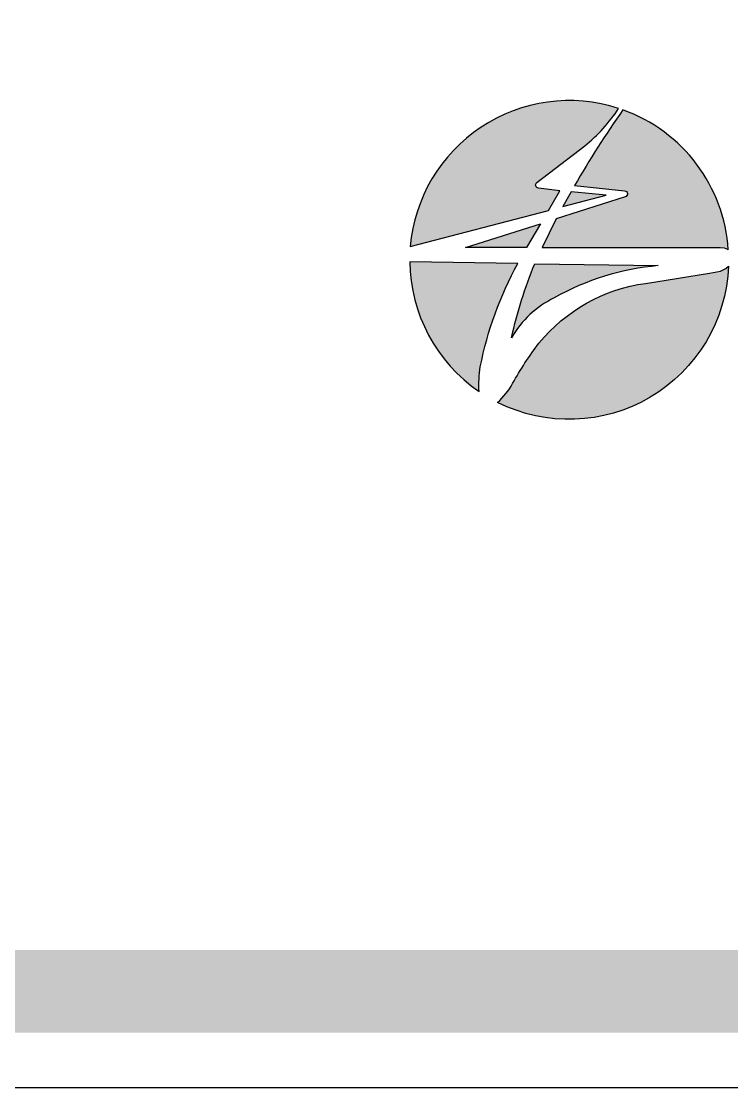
# Model space of a CAD drawing. Extents: x 108 to 258, y 122 to 257.
# Drawn here: x 207.76 to 223.23, y 147.11 to 170.34 of the extents above; entities that cross this region are included whole.
import ezdxf

# ---------------------------------------------------------------- set-up
doc = ezdxf.new("R2010")
doc.units = 0
for name, color, linetype in [('green', 98, 'CONTINUOUS'), ('L35', 3, 'CONTINUOUS'), ('ORANGE', 22, 'CONTINUOUS'), ('STATEblue', 134, 'CONTINUOUS')]:
    doc.layers.add(name, color=color, linetype=linetype)

# ---------------------------------------------------------------- blocks, each defined once
blk = doc.blocks.new('MRWAlogoCOL')
at = {"layer": 'ORANGE'}
h = blk.add_hatch(color=256, dxfattribs=at)
h.paths.add_polyline_path([(17.74248317846076, 24.57191110091219), (22.75724652800301, 25.88921118816904), (18.70547578083637, 26.27492651407414)])
h.paths.add_polyline_path([(6.505387593606372, 19.84729850097801), (15.17637583928959, 22.59223123537674), (13.55275361473991, 19.84729850097801)])
edge = h.paths.add_edge_path()
edge.add_line((12.55298296331884, 18.01111945060376), (0.08826452546176711, 18.20993806642366))
edge.add_arc((18.49456634587595, 18.40750014299015), 18.40736204561315, 180.6149545210214, 235.609962431039)
edge.add_arc((20.99898767645401, 4.030779581268003), 12.92693914739421, 170.9088385772936, 183.606933025994, ccw=False)
edge.add_arc((49.54269302888697, -2.120081886523081), 42.11298989635775, 151.4432932555134, 168.7811330683741, ccw=False)
edge = h.paths.add_edge_path()
edge.add_line((27.30634281209763, 15.70986480464398), (34.70421670224096, 16.86981114992113))
edge.add_line((34.70421670224096, 16.86981114992113), (35.96462753379581, 17.12035209656773))
edge.add_line((35.96462753379581, 17.12035209656773), (36.59452045295399, 17.42846354992469))
edge.add_line((36.59452045295399, 17.42846354992469), (36.887905682976, 17.68913706726204))
edge.add_arc((18.49456634587597, 18.40750014299017), 18.40736204561318, 243.3466538291712, 357.7634151405222, ccw=False)
edge.add_arc((4.445757411916919, 8.286059968050967), 8.57952359929449, 312.4563768615333, 331.0679370383527)
edge.add_arc((47.13734456770141, -15.48136261483703), 40.28218596650785, 142.9365306610594, 150.8572845283924, ccw=False)
edge.add_arc((30.01182529890815, -3.530518584641692), 19.42966773913385, 98.00415526030889, 140.6206044735294, ccw=False)
at = {"layer": 'STATEblue'}
h = blk.add_hatch(color=256, dxfattribs=at)
edge = h.paths.add_edge_path()
edge.add_arc((24.85834691745675, 26.0421056725208), 0.3669519187793472, -72.43402750836287, 84.16995513601432, ccw=False)
edge.add_line((24.96909438081343, 25.69226469428082), (16.99928740967638, 23.16930151845088))
edge.add_line((16.99928740967638, 23.16930151845088), (15.37809334682461, 19.84729850097801))
edge.add_line((15.37809334682461, 19.84729850097801), (33.37804561882842, 19.84729850097801))
edge.add_line((33.37804561882842, 19.84729850097801), (35.91101950513723, 19.86656347673744))
edge.add_line((35.91101950513723, 19.86656347673744), (36.38008874334253, 19.81297877422458))
edge.add_line((36.38008874334253, 19.81297877422458), (36.78214814823605, 19.6388289469071))
edge.add_line((36.78214814823605, 19.6388289469071), (36.86481068112056, 19.57587531462559))
edge.add_arc((18.49456634587597, 18.40750014299014), 18.40736204561317, 3.63919600865178, 70.31584323591873)
edge.add_arc((118.0516116363235, -29.87548449591203), 114.1086328415485, 144.899002231339, 150.1057599860125)
edge.add_line((19.12549093659766, 26.99632514885474), (24.89562115234429, 26.40715956184317))
edge = h.paths.add_edge_path()
edge.add_arc((31.32780057775337, -11.70738009046721), 29.57031050876501, 94.95558767717041, 119.4817605296802)
edge.add_arc((21.75819762605243, 3.753338546785685), 11.42472309281326, 115.8608776244933, 150.2339024950955)
edge.add_arc((63.80894535454247, -2.166146278798211), 53.24511856061508, 157.7678270922697, 167.4260816587387, ccw=False)
edge.add_line((14.52216088879814, 17.97971005845437), (28.77341291988773, 17.75239532072902))
edge = h.paths.add_edge_path()
edge.add_arc((9.10981154253414, 45.58852131748776), 17.92111942774432, 308.5792749707479, 327.3143666867408)
edge.add_arc((18.49456634587595, 18.40750014299014), 18.40736204561316, 71.9662868455786, 175.1894129731959)
edge.add_line((0.1520464350753059, 19.95117782960796), (16.09070345532643, 24.13801434013834))
edge.add_line((16.09070345532643, 24.13801434013834), (17.4337372103337, 26.40857781345147))
edge.add_line((17.4337372103337, 26.40857781345147), (14.94899448034317, 26.69615987464567))
edge.add_arc((14.99118355780349, 27.06067845090605), 0.3669519187793506, 127.4553738583341, 263.3980085784047, ccw=False)
edge.add_line((14.76802419859393, 27.35197488255778), (20.28536542272934, 31.57875625827535))
at = {"layer": 'ORANGE'}
for points in [[(17.74248317846076, 24.57191110091219), (22.75724652800301, 25.88921118816904), (18.70547578083637, 26.27492651407414)], [(6.505387593606372, 19.84729850097801), (15.17637583928959, 22.59223123537674), (13.55275361473991, 19.84729850097801)]]:
    blk.add_lwpolyline(points, close=True, dxfattribs=at)
for points in [[(12.55298296331884, 18.01111945060376), (0.08826452546176711, 18.20993806642366, 0.2446753569963442), (8.097655202789042, 3.217529235808172, -0.05546265415039397), (8.234434245987103, 6.073310227595812, -0.07579524506486658)], [(27.30634281209763, 15.70986480464398), (34.70421670224096, 16.86981114992113), (35.96462753379581, 17.12035209656773), (36.59452045295399, 17.42846354992469), (36.887905682976, 17.68913706726204, -0.5453125784479379), (10.2371818415242, 1.95616042169172, 0.08138724002746317), (11.95450450036208, 4.135524779353318, -0.03457457551389917), (14.99343468574176, 8.796684335870907, -0.188122601421096)]]:
    blk.add_lwpolyline(points, format="xyb", close=True, dxfattribs=at)
at = {"layer": 'STATEblue'}
for points in [[(20.28536542272934, 31.57875625827535, 0.08192984223123395), (24.19305394164189, 35.9105917727332, 0.483543382190624), (0.1520464350753059, 19.95117782960796), (16.09070345532643, 24.13801434013834), (17.4337372103337, 26.40857781345147), (14.94899448034317, 26.69615987464567, -0.6741443966538361), (14.76802419859393, 27.35197488255778)], [(24.89562115234429, 26.40715956184317, -0.8141568920977668), (24.96909438081343, 25.69226469428082), (16.99928740967638, 23.16930151845088), (15.37809334682461, 19.84729850097801), (33.37804561882842, 19.84729850097801), (35.91101950513723, 19.86656347673744), (36.38008874334253, 19.81297877422458), (36.78214814823605, 19.6388289469071), (36.86481068112056, 19.57587531462559, 0.2994277993081123), (24.69480854414655, 35.73920444929149, 0.02272267605622338), (19.12549093659766, 26.99632514885474)], [(28.77341291988773, 17.75239532072902, 0.1074260239421284), (16.77487672804523, 14.0339421562507, 0.1511153897803107), (11.84085974155801, 9.425261239509211, -0.04216705076793043), (14.52216088879814, 17.97971005845437)]]:
    blk.add_lwpolyline(points, format="xyb", close=True, dxfattribs=at)

msp = doc.modelspace()

# ---------------------------------------------------------------- hatches: boundary and pattern name
at = {"layer": 'green'}
h = msp.add_hatch(color=256, dxfattribs=at)
edge = h.paths.add_edge_path(flags=16)
edge.add_line((110.7086618713021, 157.1100920021579), (110.7086618713021, 247.110092002158))
edge.add_arc((117.7086618713021, 247.110092002158), 7.000000000000014, 90.00000000000011, 180, ccw=False)
edge.add_line((117.7086618713021, 254.110092002158), (247.7086618713021, 254.1100920021578))
edge.add_arc((247.7086618713021, 247.1100920021578), 6.999999999999972, -2.2737367544323206e-13, 90, ccw=False)
edge.add_line((254.708661871302, 247.1100920021578), (254.708661871302, 157.1100920021578))
edge.add_arc((247.708661871302, 157.1100920021578), 7, -90, 0, ccw=False)
edge.add_line((247.708661871302, 150.1100920021578), (117.708661871302, 150.1100920021579))
edge.add_arc((117.708661871302, 157.1100920021579), 7, 180, 270, ccw=False)
edge = h.paths.add_edge_path()
edge.add_line((108.9086618713021, 157.1100920021579), (108.9086618713021, 247.110092002158))
edge.add_arc((117.7086618713021, 247.110092002158), 8.800000000000011, 90, 180, ccw=False)
edge.add_line((117.7086618713021, 255.910092002158), (247.7086618713021, 255.9100920021578))
edge.add_arc((247.708661871302, 247.1100920021578), 8.799999999999983, -2.2737367544323206e-13, 89.99999999999977, ccw=False)
edge.add_line((256.508661871302, 247.1100920021578), (256.508661871302, 157.1100920021578))
edge.add_arc((247.708661871302, 157.1100920021578), 8.799999999999983, -90, 2.2737367544323206e-13, ccw=False)
edge.add_line((247.708661871302, 148.3100920021578), (117.708661871302, 148.3100920021579))
edge.add_arc((117.708661871302, 157.1100920021579), 8.799999999999983, 179.9999999999998, 270, ccw=False)

# ---------------------------------------------------------------- linework, layer by layer
at = {"layer": 'L35'}
msp.add_lwpolyline([(107.7086618713021, 157.1100920021579), (107.7086618713021, 247.110092002158, -0.4142135623730955), (117.7086618713021, 257.110092002158), (247.708661871302, 257.1100920021578, -0.4142135623730948), (257.7086618713021, 247.1100920021578), (257.7086618713021, 157.1100920021578, -0.414213562373095), (247.708661871302, 147.1100920021578), (117.7086618713021, 147.1100920021579, -0.4142135623730948)], format="xyb", close=True, dxfattribs=at)

# ---------------------------------------------------------------- block references
at = {"layer": 'L35', "xscale": 0.1886132637364401, "yscale": 0.1886132637364401, "zscale": 0.1886132637364401}
msp.add_blockref('MRWAlogoCOL', (216.1992636511887, 161.6670656147334), dxfattribs=at)

doc.saveas('drawing.dxf')
